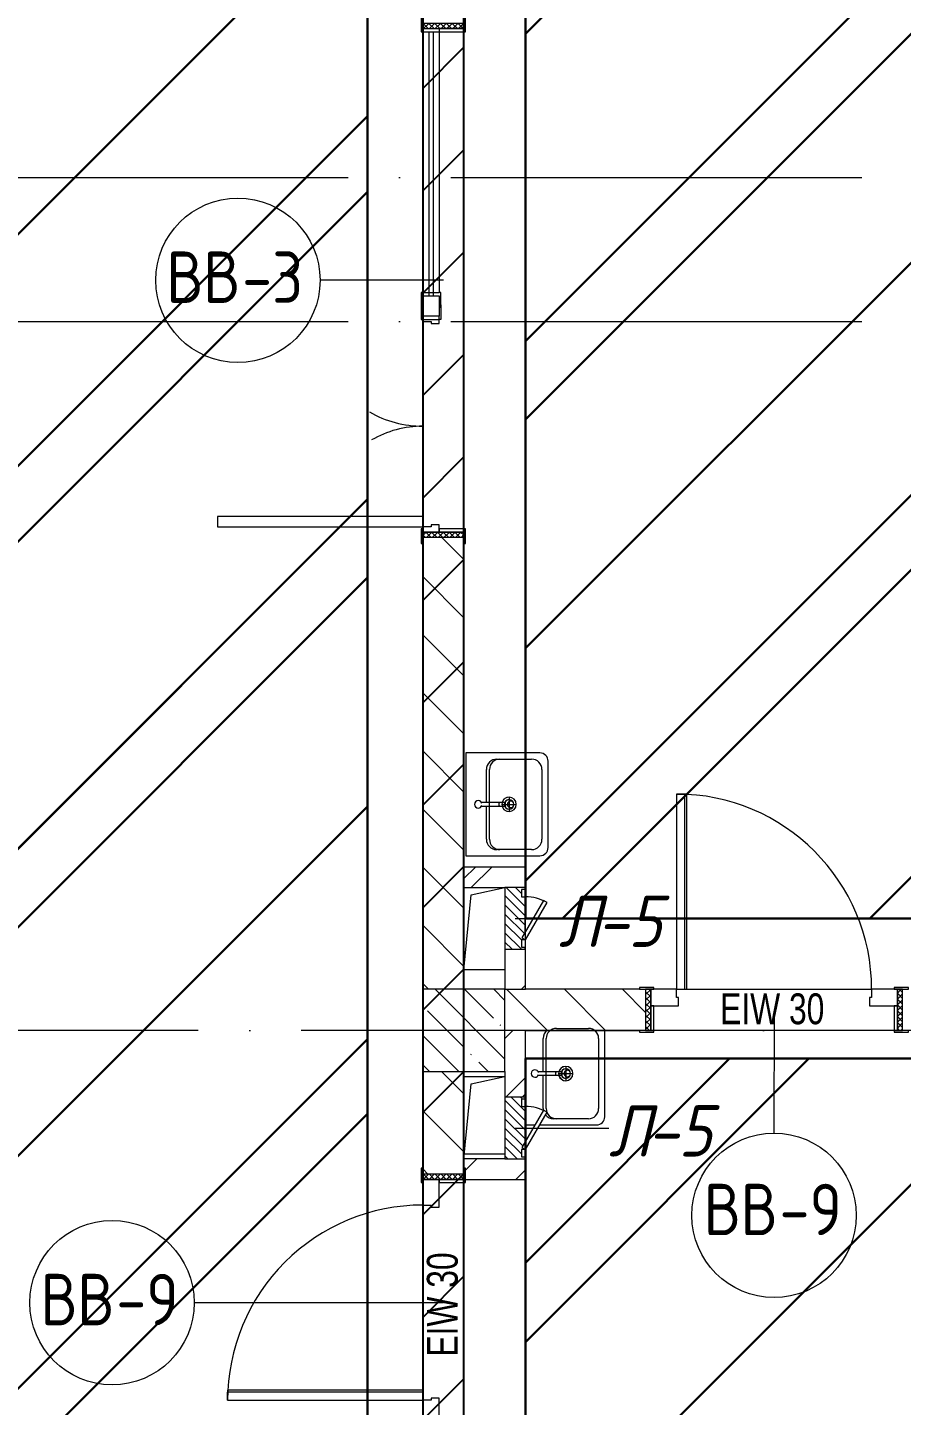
# Model space of a CAD drawing. Header units: millimetres. Extents: x -68946 to 690821, y -552984 to 293768.
# Drawn here: x 171179 to 175433, y -212856 to -206151 of the extents above; entities that cross this region are included whole.
import ezdxf

# ---------------------------------------------------------------- set-up
doc = ezdxf.new("R2010")
doc.units = ezdxf.units.MM
doc.linetypes.add('ADSK_Линия сетки', pattern=[2500, 2000, -250, 0, -250])
for name, color, linetype, lineweight in [('0) блоки', 250, 'Continuous', 25), ('1.2) Стяжка 6 вып.', 30, 'Continuous', 30), ('1.3) Звуко-изол           6 вып.', 90, 'Continuous', 30), ('1.4) Стяжка 6 вып.', 30, 'Continuous', 30), ('A-DETL-GENF-OTLN', 250, 'Continuous', 5), ('A-DOOR-____-IDEN', 250, 'Continuous', 9), ('A-DOOR-____-MCUT', 250, 'Continuous', 5), ('A-DOOR-____-OTLN', 250, 'Continuous', 5), ('A-DOOR-FRAM-MCUT', 250, 'Continuous', 5), ('A-DOOR-FRAM-OTLN', 250, 'Continuous', 5), ('A-DOOR-GLAZ-MCUT', 250, 'Continuous', 5), ('A-FLOR-____-OTLN', 250, 'Continuous', 9), ('A-GENM-____-MCUT', 250, 'Continuous', 25), ('A-GENM-____-OTLN', 250, 'Continuous', 9), ('A-GLAZ-____-OTLN', 250, 'Continuous', 5), ('A-WALL-____-MCUT', 250, 'Continuous', 13), ('A-WALL-____-PATT', 250, 'Continuous', 13), ('I-WALL-____-OTLN', 250, 'Continuous', 9), ('P-SANR-FIXT-OTLN', 250, 'Continuous', 9), ('S-COLS-____-MCUT', 250, 'Continuous', 25), ('S-COLS-____-OTLN', 250, 'Continuous', 9), ('S-GRID-____-OTLN', 250, 'Continuous', 9)]:
    doc.layers.add(name, color=color, linetype=linetype, lineweight=lineweight)
doc.styles.add('Arial Narrow', font='ARIALN.TTF', dxfattribs={"width": 0.9, "height": 150})
doc.styles.add('GOST Common_1', font='', dxfattribs={"width": 0.9, "height": 250})
doc.styles.add('ISOCPEUR_I', font='isocpeui.ttf', dxfattribs={"width": 0.9, "height": 12.5})
doc.styles.get('GOST Common_1').set_extended_font_data('GOST Common')
pattern_1 = [(135, (1676.41, 164.685), (-14.14214, -14.14214), []), (225, (1676.41, 164.685), (14.14214, -14.14214), [])]
pattern_2 = [(45, (-446.384, 164.685), (-14.1421, 14.1421), []), (135, (-446.384, 164.685), (-14.1421, -14.1421), [])]
pattern_3 = [(45, (28052.9, -258555.93), (-224.5064, 224.5064), []), (45, (28132.28, -258555.93), (0, 449.0128), []), (45, (27973.53, -258555.93), (0, 449.0128), [])]

# ---------------------------------------------------------------- blocks, each defined once
blk = doc.blocks.new('Дверь_СКБ_1Ст_Фрамуга1 - Н_ВВ-9_2_1250x2600h_Лаборантская 2-42764460-АР1_Маркировочный план 3 этажа секция 2_3')
at = {"layer": 'A-DOOR-____-OTLN'}
h = blk.add_hatch(dxfattribs=at)
h.set_pattern_fill('FP_7', color=256, style=0, pattern_type=2)
h.set_pattern_definition(pattern_1)
h.paths.add_polyline_path([(637.5, -100), (637.5, 100), (612.5, 100), (612.5, -100)])
at = {"layer": 'A-DOOR-FRAM-OTLN'}
h = blk.add_hatch(dxfattribs=at)
h.set_pattern_fill('FP_8', color=256, style=0, pattern_type=2)
h.set_pattern_definition(pattern_2)
h.paths.add_polyline_path([(-587.5, -100), (-587.5, 100), (-612.5, 100), (-612.5, -100), (-610.8, -100)])
at = {"layer": 'A-DOOR-____-MCUT'}
for p, q in [((-462.5, 1050), (-462.5, 100)), ((-412.5, 1050), (-462.5, 1050)), ((-462.5, 1050), (-422.5, 1050)), ((-462.5, 1050), (-462.5, 100)), ((-422.5, 100), (-422.5, 1050)), ((-412.5, 100), (-412.5, 1050)), ((-462.5, 100), (-412.5, 100)), ((-462.5, 100), (-422.5, 100))]:
    blk.add_line(p, q, dxfattribs=at)
at = {"layer": 'A-DOOR-____-OTLN'}
blk.add_arc((-462.5, 100), 950, 360, 90, dxfattribs=at)
at = {"layer": 'A-DOOR-FRAM-MCUT'}
for p, q in [((-572.5, 108), (-642.5, 108)), ((-642.5, 108), (-642.5, 100)), ((-642.5, 100), (-572.5, 100)), ((-587.5, 100), (-612.5, 100)), ((-612.5, 100), (-612.5, -100)), ((-462.5, 100), (-587.5, 100)), ((-587.5, 100), (-587.5, 20)), ((-587.5, -100), (-587.5, 100)), ((-572.5, 100), (-572.5, 108)), ((-462.5, 60), (-462.5, 100)), ((487.5, 100), (487.5, 60)), ((612.5, 100), (487.5, 100)), ((667.5, 108), (597.5, 108)), ((597.5, 108), (597.5, 100)), ((597.5, 100), (667.5, 100)), ((612.5, 20), (612.5, 100)), ((637.5, 100), (612.5, 100)), ((612.5, 100), (612.5, -100)), ((637.5, -100), (637.5, 100)), ((667.5, 100), (667.5, 108)), ((-587.5, 20), (-452.5, 20)), ((-572.5, 20), (-587.5, 20)), ((-587.5, 20), (-587.5, -100)), ((-572.5, -100), (-572.5, 20)), ((-452.5, 60), (-462.5, 60)), ((-452.5, 20), (-452.5, 60)), ((487.5, 60), (477.5, 60)), ((477.5, 60), (477.5, 20)), ((477.5, 20), (612.5, 20)), ((612.5, 20), (597.5, 20)), ((597.5, 20), (597.5, -100)), ((612.5, -100), (612.5, 20)), ((-572.5, -100), (-642.5, -100)), ((-642.5, -100), (-642.5, -108)), ((-642.5, -108), (-572.5, -108)), ((-612.5, -100), (-587.5, -100)), ((-587.5, -100), (-572.5, -100)), ((-572.5, -108), (-572.5, -100)), ((597.5, -100), (612.5, -100)), ((667.5, -100), (597.5, -100)), ((597.5, -100), (597.5, -108)), ((597.5, -108), (667.5, -108)), ((612.5, -100), (637.5, -100)), ((667.5, -108), (667.5, -100))]:
    blk.add_line(p, q, dxfattribs=at)
blk = doc.blocks.new('Раковина_АИ_3D_Рен_МГН_Santek Neo 50 - Раковина 500x400x170-V23-АР1_Маркировочный план 3 этажа секция 2_3')
at = {"layer": 'P-SANR-FIXT-OTLN', "lineweight": 5}
for p, q in [((-250, 25), (-250, -335)), ((250, 25), (-250, 25)), ((250, -335), (250, 25)), ((-10, -167), (-10, -49.9)), ((10, -50), (10, -167)), ((-220, -295), (-220, -125)), ((-170, -75), (-10, -75)), ((-170, -89.7), (170, -89.7)), ((10, -75), (170, -75)), ((220, -125), (220, -295)), ((-220, -295), (-220, -139.7)), ((35, -185), (-35, -185)), ((-10, -167), (10, -167)), ((-5.9, -137), (-7, -137)), ((-7, -137), (-7, -137)), ((-5.9, -137), (5.9, -137)), ((0, -150), (0, -220)), ((7, -137), (5.9, -137)), ((7, -137), (7, -137)), ((220, -139.7), (220, -295)), ((-210, -375), (210, -375)), ((170, -345), (-170, -345)), ((170, -345), (-170, -345))]:
    blk.add_line(p, q, dxfattribs=at)
for centre, radius, start, end in [((0, -35), 18, 360, 180), ((0, -35), 18, 180, 250.80897), ((0, -35), 18, 289.19103, 360), ((0, -35), 18, 295.19321, 300), ((0, -35), 18, 309.99941, 315), ((0, -35), 18, 324.99969, 330), ((-170, -125), 50, 90, 180), ((-170, -139.7), 50, 90, 180), ((170, -125), 50, 0, 90), ((170, -139.7), 50, 0, 90), ((0, -185), 35, 0, 180), ((0, -185), 35, 106.67272, 180), ((0, -185), 35, 180, 0), ((0, -185), 35, 180, 360), ((0, -185), 23, 360, 180), ((0, -185), 23, 115.32987, 180), ((0, -185), 23, 180, 360), ((0, -185), 23, 180, 360), ((0, -185), 23, 360, 64.67013), ((0, -185), 35, 0, 73.32728), ((-210, -335), 40, 180, 270), ((-170, -295), 50, 180, 270), ((-170, -295), 50, 180, 270), ((170, -295), 50, 270, 0), ((170, -295), 50, 270, 0), ((210, -335), 40, 270, 0)]:
    blk.add_arc(centre, radius, start, end, dxfattribs=at)
for points in [[(-6.2, -51.9), (-6.1, -51.9), (-6, -52), (-5.9, -52)], [(5.9, -52), (6, -52), (6.1, -51.9), (6.2, -51.9)]]:
    blk.add_open_spline(points, degree=3, dxfattribs=at)
blk = doc.blocks.new('Раковина_АИ_3D_Рен_МГН_Santek Neo 50 - Раковина 500x400x170-V24-АР1_Маркировочный план 3 этажа секция 2_3')
at = {"layer": 'P-SANR-FIXT-OTLN', "lineweight": 5}
for p, q in [((-250, 11), (-250, -35.2)), ((-250, -58.3), (-250, -335)), ((-10, -167), (-10, -49.9)), ((10, -50), (10, -167)), ((-220, -295), (-220, -125)), ((-170, -75), (-10, -75)), ((-170, -89.7), (170, -89.7)), ((10, -75), (170, -75)), ((-220, -295), (-220, -139.7)), ((35, -185), (-35, -185)), ((-10, -167), (10, -167)), ((-5.9, -137), (-7, -137)), ((-7, -137), (-7, -137)), ((-5.9, -137), (5.9, -137)), ((0, -150), (0, -220)), ((7, -137), (5.9, -137)), ((7, -137), (7, -137)), ((220, -139.7), (220, -295)), ((-210, -375), (210, -375)), ((170, -345), (-170, -345)), ((170, -345), (-170, -345))]:
    blk.add_line(p, q, dxfattribs=at)
for centre, radius, start, end in [((0, -35), 18, 360, 180), ((0, -35), 18, 180, 250.80897), ((0, -35), 18, 289.19103, 360), ((0, -35), 18, 295.19321, 300), ((0, -35), 18, 309.99941, 315), ((0, -35), 18, 324.99969, 330), ((-170, -125), 50, 128.98112, 180), ((-170, -139.7), 50, 90, 180), ((-170, -125), 50, 90, 100.4233), ((170, -125), 50, 36.23089, 90), ((170, -139.7), 50, 0, 90), ((0, -185), 35, 0, 180), ((0, -185), 35, 106.67272, 180), ((0, -185), 35, 180, 0), ((0, -185), 35, 180, 360), ((0, -185), 23, 360, 180), ((0, -185), 23, 115.32987, 180), ((0, -185), 23, 180, 360), ((0, -185), 23, 180, 360), ((0, -185), 23, 360, 64.67013), ((0, -185), 35, 0, 73.32728), ((-210, -335), 40, 180, 270), ((-170, -295), 50, 180, 270), ((-170, -295), 50, 180, 270), ((170, -295), 50, 270, 0), ((170, -295), 50, 270, 323.76911)]:
    blk.add_arc(centre, radius, start, end, dxfattribs=at)
for points in [[(-6.2, -51.9), (-6.1, -51.9), (-6, -52), (-5.9, -52)], [(5.9, -52), (6, -52), (6.1, -51.9), (6.2, -51.9)]]:
    blk.add_open_spline(points, degree=3, dxfattribs=at)
blk = doc.blocks.new('Сифон Orio для МГН - Сифон бутылочный-V27-АР1_Маркировочный план 3 этажа секция 2_3')
at = {"layer": 'P-SANR-FIXT-OTLN', "lineweight": 5}
for start, end in [(90, 233.74325), (165, 233.74325), (165, 233.74325), (165, 180), (105, 135), (105, 135), (306.25675, 90), (345, 75), (345, 75), (45, 75), (345, 15), (195, 233.74325), (306.25675, 315), (306.25675, 315), (306.25675, 315)]:
    blk.add_arc((0, 0), 16, start, end, dxfattribs=at)
blk = doc.blocks.new('Сифон Orio для МГН - Сифон бутылочный-18345292-АР1_Маркировочный план 3 этажа секция 2_3')
at = {"layer": 'P-SANR-FIXT-OTLN', "lineweight": 5}
for start, end in [(90, 233.74325), (165, 233.74325), (165, 233.74325), (165, 180), (105, 135), (105, 135), (306.25675, 90), (345, 75), (345, 75), (45, 75), (345, 15), (195, 233.74325), (306.25675, 315), (306.25675, 315), (306.25675, 315)]:
    blk.add_arc((0, 0), 16, start, end, dxfattribs=at)
blk = doc.blocks.new('Дверь_СКБ_2Ст_Фрамуга2 - Н_ВВ-3_2500x2600h_Учебные помещения_Фрамуга слева-V1-АР1_Маркировочный план 3 этажа секция 2_3')
at = {"layer": 'A-DOOR-____-OTLN'}
h = blk.add_hatch(dxfattribs=at)
h.set_pattern_fill('FP_3', color=256, style=0, pattern_type=2)
h.set_pattern_definition([(135, (1051.41, 164.685), (-14.1421, -14.1421), []), (225, (1051.41, 164.685), (14.1421, -14.1421), [])])
h.paths.add_polyline_path([(1237.5, 100), (1237.5, -100), (1262.5, -100), (1262.5, 100)])
at = {"layer": 'A-DOOR-FRAM-OTLN'}
h = blk.add_hatch(dxfattribs=at)
h.set_pattern_fill('FP_4', color=256, style=0, pattern_type=2)
h.set_pattern_definition([(45, (-1071.384, 164.685), (-14.1421, 14.1421), []), (135, (-1071.384, 164.685), (-14.1421, -14.1421), [])])
h.paths.add_polyline_path([(-1237.5, -100), (-1212.5, -100), (-1212.5, 100), (-1237.5, 100)])
at = {"layer": 'A-DOOR-____-MCUT'}
for p, q in [((-1187.5, 1100), (-1187.5, 100)), ((-1137.5, 1100), (-1187.5, 1100)), ((-1137.5, 100), (-1137.5, 1100)), ((-1187.5, 100), (-1137.5, 100))]:
    blk.add_line(p, q, dxfattribs=at)
at = {"layer": 'A-DOOR-____-OTLN'}
for centre, radius, start, end in [((-1197.5, 100), 500, 360, 30), ((-177.5, 100), 520, 150, 180)]:
    blk.add_arc(centre, radius, start, end, dxfattribs=at)
at = {"layer": 'A-DOOR-FRAM-MCUT'}
for p, q in [((-1197.5, 108), (-1267.5, 108)), ((-1267.5, 108), (-1267.5, 100)), ((-1267.5, 100), (-1197.5, 100)), ((-1212.5, 100), (-1237.5, 100)), ((-1237.5, 100), (-1237.5, -100)), ((-1187.5, 100), (-1212.5, 100)), ((-1212.5, 100), (-1212.5, 20)), ((-1212.5, -100), (-1212.5, 100)), ((-1197.5, 100), (-1197.5, 108)), ((-1187.5, 60), (-1187.5, 100)), ((-187.5, 100), (-187.5, 60)), ((-162.5, 100), (-187.5, 100)), ((-177.5, 108), (-177.5, 100)), ((-107.5, 108), (-177.5, 108)), ((-177.5, 100), (-177.5, 20)), ((-62.5, 100), (-162.5, 100)), ((-162.5, 20), (-162.5, 100)), ((-162.5, 20), (-162.5, 100)), ((-117.5, 108), (-117.5, 100)), ((-47.5, 108), (-117.5, 108)), ((-107.5, 100), (-107.5, 108)), ((-62.5, 100), (-62.5, 20)), ((-47.5, 100), (-47.5, 108)), ((-47.5, 100), (-47.5, 20)), ((-47.5, 100), (1237.5, 100)), ((1292.5, 108), (1222.5, 108)), ((1222.5, 108), (1222.5, 100)), ((1222.5, 100), (1222.5, 20)), ((1222.5, 100), (1292.5, 100)), ((1237.5, 100), (1237.5, 20)), ((1262.5, 100), (1237.5, 100)), ((1237.5, 100), (1237.5, -100)), ((1262.5, -100), (1262.5, 100)), ((1292.5, 100), (1292.5, 108)), ((-1212.5, 20), (-1177.5, 20)), ((-1197.5, 20), (-1212.5, 20)), ((-1212.5, 20), (-1212.5, -100)), ((-1197.5, -100), (-1197.5, 20)), ((-1177.5, 60), (-1187.5, 60)), ((-1177.5, 20), (-1177.5, 60)), ((-187.5, 60), (-197.5, 60)), ((-197.5, 60), (-197.5, 20)), ((-197.5, 20), (-162.5, 20)), ((-177.5, 12), (-177.5, 20)), ((-107.5, 12), (-177.5, 12)), ((-62.5, 20), (-162.5, 20)), ((-117.5, 20), (-117.5, 12)), ((-117.5, 12), (-47.5, 12)), ((-107.5, 20), (-107.5, 12)), ((-47.5, 12), (-47.5, 20)), ((1237.5, 20), (-47.5, 20)), ((1237.5, 20), (1222.5, 20)), ((1222.5, 20), (1222.5, -100)), ((1237.5, -100), (1237.5, 20)), ((-1197.5, -100), (-1267.5, -100)), ((-1267.5, -100), (-1267.5, -108)), ((-1267.5, -108), (-1197.5, -108)), ((-1237.5, -100), (-1212.5, -100)), ((-1212.5, -100), (-1197.5, -100)), ((-1197.5, -108), (-1197.5, -100)), ((1222.5, -100), (1237.5, -100)), ((1292.5, -100), (1222.5, -100)), ((1222.5, -100), (1222.5, -108)), ((1222.5, -108), (1292.5, -108)), ((1237.5, -100), (1262.5, -100)), ((1292.5, -108), (1292.5, -100))]:
    blk.add_line(p, q, dxfattribs=at)
at = {"layer": 'A-DOOR-GLAZ-MCUT'}
for p, q in [((1222.5, 70), (-62.5, 70)), ((1222.5, 50), (-62.5, 50))]:
    blk.add_line(p, q, dxfattribs=at)
blk = doc.blocks.new('Дверь_СКБ_1Ст_Фрамуга1 - Н_ВВ-9_1250x2600h_Лаборантская-42097379-АР1_Маркировочный план 3 этажа секция 2_3')
at = {"layer": 'A-DOOR-____-OTLN'}
h = blk.add_hatch(dxfattribs=at)
h.set_pattern_fill('FP_7', color=256, style=0, pattern_type=2)
h.set_pattern_definition(pattern_1)
h.paths.add_polyline_path([(612.5, 20), (612.5, -100), (637.5, -100), (637.5, 100), (612.5, 100), (612.5, 27.3)])
at = {"layer": 'A-DOOR-FRAM-OTLN'}
h = blk.add_hatch(dxfattribs=at)
h.set_pattern_fill('FP_8', color=256, style=0, pattern_type=2)
h.set_pattern_definition(pattern_2)
h.paths.add_polyline_path([(-612.5, 20), (-612.5, -100), (-587.5, -100), (-587.5, 100), (-612.5, 100), (-612.5, 60)])
at = {"layer": 'A-DOOR-____-MCUT'}
for p, q in [((-462.5, 1050), (-462.5, 100)), ((-412.5, 1050), (-462.5, 1050)), ((-462.5, 1050), (-422.5, 1050)), ((-462.5, 1050), (-462.5, 100)), ((-422.5, 100), (-422.5, 1050)), ((-412.5, 100), (-412.5, 1050)), ((-462.5, 100), (-412.5, 100)), ((-462.5, 100), (-422.5, 100))]:
    blk.add_line(p, q, dxfattribs=at)
at = {"layer": 'A-DOOR-____-OTLN'}
blk.add_arc((-462.5, 100), 950, 360, 90, dxfattribs=at)
at = {"layer": 'A-DOOR-FRAM-MCUT'}
for p, q in [((-572.5, 108), (-642.5, 108)), ((-642.5, 108), (-642.5, 100)), ((-642.5, 100), (-572.5, 100)), ((-587.5, 100), (-612.5, 100)), ((-612.5, 100), (-612.5, -100)), ((-462.5, 100), (-587.5, 100)), ((-587.5, 100), (-587.5, 20)), ((-587.5, -100), (-587.5, 100)), ((-572.5, 100), (-572.5, 108)), ((-462.5, 60), (-462.5, 100)), ((487.5, 100), (487.5, 60)), ((612.5, 100), (487.5, 100)), ((667.5, 108), (597.5, 108)), ((597.5, 108), (597.5, 100)), ((597.5, 100), (667.5, 100)), ((612.5, 20), (612.5, 100)), ((637.5, 100), (612.5, 100)), ((612.5, 100), (612.5, -100)), ((637.5, -100), (637.5, 100)), ((667.5, 100), (667.5, 108)), ((-587.5, 20), (-452.5, 20)), ((-572.5, 20), (-587.5, 20)), ((-587.5, 20), (-587.5, -100)), ((-572.5, -100), (-572.5, 20)), ((-452.5, 60), (-462.5, 60)), ((-452.5, 20), (-452.5, 60)), ((487.5, 60), (477.5, 60)), ((477.5, 60), (477.5, 20)), ((477.5, 20), (612.5, 20)), ((612.5, 20), (597.5, 20)), ((597.5, 20), (597.5, -100)), ((612.5, -100), (612.5, 20)), ((-572.5, -100), (-642.5, -100)), ((-642.5, -100), (-642.5, -108)), ((-642.5, -108), (-572.5, -108)), ((-612.5, -100), (-587.5, -100)), ((-587.5, -100), (-572.5, -100)), ((-572.5, -108), (-572.5, -100)), ((597.5, -100), (612.5, -100)), ((667.5, -100), (597.5, -100)), ((597.5, -100), (597.5, -108)), ((597.5, -108), (667.5, -108)), ((612.5, -100), (637.5, -100)), ((667.5, -108), (667.5, -100))]:
    blk.add_line(p, q, dxfattribs=at)
blk = doc.blocks.new('BSC_Колонна _Прямоугольная - 400x400-V106-АР1_Маркировочный план 3 этажа секция 2_3')
at = {"layer": 'S-COLS-____-OTLN', "lineweight": 5}
h = blk.add_hatch(dxfattribs=at)
h.set_pattern_fill('FP_81', color=256, style=0, pattern_type=2)
h.set_pattern_definition([(135, (-145249.98, -47525), (-142.56192, -142.56192), []), (135, (-145107.42, -47525), (-142.56192, -142.56192), [252.016, -50.403, 3.353, -47.05])])
h.paths.add_polyline_path([(-200, -200), (200, -200), (200, 200), (-200, 200), (-200, -125)])
at = {"layer": 'S-COLS-____-MCUT', "lineweight": 5}
for p, q in [((200, 200), (-200, 200)), ((-200, 200), (-200, -200)), ((200, -200), (200, 200)), ((-200, -200), (200, -200))]:
    blk.add_line(p, q, dxfattribs=at)
blk = doc.blocks.new('_Wn_-As_OpeningMEP_floor__Rectangular - _Wn_-As_OpeningMEP_floor__Rectangular-37710448-АР1_Маркировочный план 3 этажа секция 2_3')
at = {"layer": 'A-DETL-GENF-OTLN', "lineweight": 5}
for p, q in [((-99.9, -150), (-64.5, 214.6)), ((-64.5, 214.6), (99.9, 250))]:
    blk.add_line(p, q, dxfattribs=at)
blk = doc.blocks.new('_Wn_-As_OpeningMEP_floor__Rectangular - _Wn_-As_OpeningMEP_floor__Rectangular-V176-АР1_Маркировочный план 3 этажа секция 2_3')
at = {"layer": 'A-DETL-GENF-OTLN', "lineweight": 5}
for p, q in [((-99.9, -150), (-64.5, 214.6)), ((-64.5, 214.6), (99.9, 250))]:
    blk.add_line(p, q, dxfattribs=at)
blk = doc.blocks.new('АР_Люк - ЛРС_ВК_300х400_внутренний_RAL 9003-42734016-АР1_Маркировочный план 3 этажа секция 2_3')
at = {"layer": 'A-DOOR-____-OTLN'}
h = blk.add_hatch(dxfattribs=at)
h.set_pattern_fill('FP_144', color=256, style=0, pattern_type=2)
h.set_pattern_definition([(45, (125, 0), (-22.6274, 22.6274), [])])
h.paths.add_polyline_path([(-25, -50), (275, -50), (275, 50), (265, 50), (265, 30), (230, 30), (230, 50), (220, 32.7), (190, 50), (20, 50), (20, 30), (-15, 30), (-15, 50), (-25, 50), (-25, 47)])
at = {"layer": 'A-DETL-GENF-OTLN', "lineweight": 5}
for p, q in [((275, 50), (-25, 50)), ((-25, 50), (-25, -50)), ((275, -50), (275, 50)), ((-25, -50), (275, -50))]:
    blk.add_line(p, q, dxfattribs=at)
at = {"layer": 'A-DOOR-____-MCUT', "lineweight": 5}
for p, q in [((48.1, 155), (38.1, 137.7)), ((38.1, 137.7), (220, 32.7)), ((230, 50), (48.1, 155)), ((20, 50), (-15, 50)), ((-15, 50), (-15, 30)), ((-15, 30), (20, 30)), ((20, 30), (20, 50)), ((220, 32.7), (230, 50)), ((265, 50), (230, 50)), ((230, 50), (230, 30)), ((230, 30), (265, 30)), ((265, 30), (265, 50))]:
    blk.add_line(p, q, dxfattribs=at)
blk.add_arc((230, 50), 210, 150, 180, dxfattribs=at)
at = {"layer": 'A-DOOR-____-OTLN'}
blk.add_line((230, 50), (48.1, 155), dxfattribs=at)
blk = doc.blocks.new('ASML_АР_Отделка Люка - ВО Отделка люков_Грунтовка 0_Шпатлевка 0_Окраска 0_0-42467640-АР1_Маркировочный план 3 этажа секция 2_3')
at = {"layer": 'A-GENM-____-MCUT', "lineweight": 5}
for p, q in [((-140, 3), (-150, 3)), ((-150, 3), (-150, 0)), ((65, 3), (-105, 3)), ((150, 3), (140, 3)), ((150, 0), (150, 3)), ((-150, 0), (-140, 0)), ((-105, 0), (70.2, 0)), ((103.3, 0), (105, 0)), ((140, 0), (150, 0))]:
    blk.add_line(p, q, dxfattribs=at)
blk = doc.blocks.new('ADSK_Марка_Дверь - Типоразмер_ADSK_Марка-30565456-АР1_Маркировочный план 3 этажа секция 2_3')
at = {"layer": 'A-DOOR-____-IDEN'}
blk.add_circle((0, 0), 4, dxfattribs=at)

msp = doc.modelspace()

# ---------------------------------------------------------------- hatches: boundary and pattern name
at = {"layer": '0) блоки'}
h = msp.add_hatch(dxfattribs=at)
h.set_pattern_fill('ANSI31', color=256, scale=111)
h.set_pattern_definition([(45, (15765.3, -311451.93), (-249.2021, 249.2021), [])])
h.paths.add_polyline_path([(173103.2025, -258330.9286), (173303.2245, -258330.9286), (173302.9057, -199980.9286), (173102.8838, -199980.9286)])
at = {"layer": '1.2) Стяжка 6 вып.', "lineweight": 30}
h = msp.add_hatch(dxfattribs=at)
h.set_pattern_fill('ANSI31', color=256, scale=333)
h.paths.add_polyline_path([(168744.8482, -232848.7237), (165003.6855, -232848.7237), (165003.6855, -230577.8929), (168744.8482, -230577.8929), (168744.8482, -224829.3261), (164833.2162, -224829.3261), (164833.2162, -221125.1731), (168744.8482, -221125.1731), (168744.8482, -213028.6273), (164947.8838, -213028.6273), (164947.8838, -210186.4206), (168744.8482, -210186.4206), (168744.8482, -199980.9286), (172833.1936, -199980.9286), (172833.1936, -258343.4286), (168744.8482, -258343.4286), (168744.8482, -248036.2565), (164977.9057, -248036.2565), (164977.9057, -245910.0791), (168744.8482, -245910.0791)])
h = msp.add_hatch(dxfattribs=at)
h.set_pattern_fill('ANSI31', color=256, scale=333)
h.paths.add_polyline_path([(173602.9057, -210485.9286), (180602.8838, -210485.9286), (180602.8838, -199980.9286), (173602.9057, -199980.9286)])
h = msp.add_hatch(dxfattribs=at)
h.set_pattern_fill('ANSI31', color=256, scale=333)
h.paths.add_polyline_path([(180602.8838, -213189.9298), (173602.9057, -213189.9298), (173602.9057, -211168.2376), (180602.8838, -211168.2376)])
at = {"layer": '1.3) Звуко-изол           6 вып.', "lineweight": 30}
h = msp.add_hatch(dxfattribs=at)
h.set_pattern_fill('ANSI31', color=256, scale=500)
h.paths.add_polyline_path([(168744.8482, -232848.7237), (165003.6855, -232848.7237), (165003.6855, -230577.8929), (168744.8482, -230577.8929), (168744.8482, -224829.3261), (164833.2162, -224829.3261), (164833.2162, -221125.1731), (168744.8482, -221125.1731), (168744.8482, -213028.6273), (164947.8838, -213028.6273), (164947.8838, -210186.4206), (168744.8482, -210186.4206), (168744.8482, -199980.9286), (172833.1936, -199980.9286), (172833.1936, -258343.4286), (168744.8482, -258343.4286), (168744.8482, -248036.2565), (164977.9057, -248036.2565), (164977.9057, -245910.0791), (168744.8482, -245910.0791)])
h = msp.add_hatch(dxfattribs=at)
h.set_pattern_fill('ANSI31', color=256, scale=500)
h.paths.add_polyline_path([(173602.9057, -210485.9286), (180602.8838, -210485.9286), (180602.8838, -199980.9286), (173602.9057, -199980.9286)])
h = msp.add_hatch(dxfattribs=at)
h.set_pattern_fill('ANSI31', color=256, scale=500)
h.paths.add_polyline_path([(180602.8838, -213189.9298), (173602.9057, -213189.9298), (173602.9057, -211168.2376), (180602.8838, -211168.2376)])
at = {"layer": '1.4) Стяжка 6 вып.', "lineweight": 30}
h = msp.add_hatch(dxfattribs=at)
h.set_pattern_fill('ANSI32', color=256, scale=333)
h.paths.add_polyline_path([(168744.8482, -232848.7237), (165003.6855, -232848.7237), (165003.6855, -230577.8929), (168744.8482, -230577.8929), (168744.8482, -224829.3261), (164833.2162, -224829.3261), (164833.2162, -221125.1731), (168744.8482, -221125.1731), (168744.8482, -213028.6273), (164947.8838, -213028.6273), (164947.8838, -210186.4206), (168744.8482, -210186.4206), (168744.8482, -199980.9286), (172833.1936, -199980.9286), (172833.1936, -258343.4286), (168744.8482, -258343.4286), (168744.8482, -248036.2565), (164977.9057, -248036.2565), (164977.9057, -245910.0791), (168744.8482, -245910.0791)])
h = msp.add_hatch(dxfattribs=at)
h.set_pattern_fill('ANSI32', color=256, scale=333)
h.paths.add_polyline_path([(173602.9057, -210485.9286), (180602.8838, -210485.9286), (180602.8838, -199980.9286), (173602.9057, -199980.9286)])
h = msp.add_hatch(dxfattribs=at)
h.set_pattern_fill('ANSI32', color=256, scale=333)
h.paths.add_polyline_path([(180602.8838, -213189.9298), (173602.9057, -213189.9298), (173602.9057, -211168.2376), (180602.8838, -211168.2376)])
at = {"layer": 'A-WALL-____-PATT', "lineweight": 15}
h = msp.add_hatch(dxfattribs=at)
h.set_pattern_fill('FP_1', color=256, style=0, pattern_type=2)
h.set_pattern_definition([(135, (28052.9, -227255.99), (-141.42136, -141.42136), [])])
h.paths.add_polyline_path([(173166.6646, -210830.9286), (173302.6747, -210830.9286), (173302.9057, -208630.8683), (173102.9057, -208630.8683), (173102.6747, -210830.9286)])
h = msp.add_hatch(dxfattribs=at)
h.set_pattern_fill('FP_11', color=256, style=0, pattern_type=2)
h.set_pattern_definition(pattern_3)
h.paths.add_polyline_path([(173303.0957, -210335.9286), (173602.9057, -210335.928), (173602.9057, -210235.9286), (173303.0929, -210236.0222), (173303.0929, -210335.928)])
h = msp.add_hatch(dxfattribs=at)
h.set_pattern_fill('FP_11', color=256, style=0, pattern_type=2)
h.set_pattern_definition(pattern_3)
h.paths.add_polyline_path([(173502.9057, -210830.9286), (173602.9057, -210830.9286), (173602.9057, -210635.9286), (173502.9057, -210635.9286), (173502.9057, -210735.9286)])
h = msp.add_hatch(dxfattribs=at)
h.set_pattern_fill('FP_1', color=256, style=0, pattern_type=2)
h.set_pattern_definition([(135, (28052.9, -258555.93), (-141.42136, -141.42136), [])])
h.paths.add_polyline_path([(173780.0741, -211030.9286), (174187.8032, -211030.9286), (174187.8032, -210830.9286), (173502.8838, -210830.9505), (173502.9057, -211030.9286), (173765.7158, -211030.9286)])
h.paths.add_polyline_path([(175467.8032, -211030.9286), (180602.8838, -211030.9286), (180602.8838, -210830.9286), (175437.8032, -210830.9286), (175437.8032, -211030.9286)])
h = msp.add_hatch(dxfattribs=at)
h.set_pattern_fill('FP_11', color=256, style=0, pattern_type=2)
h.set_pattern_definition(pattern_3)
h.paths.add_polyline_path([(173599.9057, -211355.9286), (173602.9057, -211355.9286), (173602.9057, -211030.9286), (173502.9057, -211030.9286), (173502.9057, -211355.9286), (173513.7032, -211355.9286)])
h = msp.add_hatch(dxfattribs=at)
h.set_pattern_fill('FP_1', color=256, style=0, pattern_type=2)
h.set_pattern_definition([(135, (28052.88, -229856.05), (-141.42136, -141.42136), [])])
h.paths.add_polyline_path([(173166.6427, -211730.9296), (173302.6528, -211730.9296), (173302.8838, -211230.9286), (173102.8838, -211230.9286), (173102.6528, -211730.9296)])
h = msp.add_hatch(dxfattribs=at)
h.set_pattern_fill('FP_11', color=256, style=0, pattern_type=2)
h.set_pattern_definition(pattern_3)
h.paths.add_polyline_path([(173311.0929, -211755.9286), (173602.9057, -211755.9286), (173602.9057, -211655.9286), (173303.0929, -211655.9292), (173303.0929, -211700.9296), (173311.0929, -211700.9296), (173311.0929, -211751.835)])

# ---------------------------------------------------------------- linework, layer by layer
at = {"layer": '0) блоки'}
msp.add_lwpolyline([(173103.2025, -258330.9286), (173303.2245, -258330.9286), (173302.9057, -199980.9286), (173102.8838, -199980.9286)], close=True, dxfattribs=at)
at = {"layer": '1.2) Стяжка 6 вып.', "lineweight": 30}
for points in [[(168744.8482, -221125.1731), (168744.8482, -213028.6273), (164947.8838, -213028.6273), (164947.8838, -210186.4206), (168744.8482, -210186.4206), (168744.8482, -199980.9286), (172833.1936, -199980.9286), (172833.1936, -258343.4286), (168744.8482, -258343.4286), (168744.8482, -248036.2565), (164977.9057, -248036.2565), (164977.9057, -245910.0791), (168744.8482, -245910.0791), (168744.8482, -232848.7237), (165003.6855, -232848.7237), (165003.6855, -230577.8929), (168744.8482, -230577.8929), (168744.8482, -224829.3261), (164833.2162, -224829.3261), (164833.2162, -221125.1731)], [(173602.9057, -210485.9286), (180602.8838, -210485.9286), (180602.8838, -199980.9286), (173602.9057, -199980.9286)], [(180602.8838, -213189.9298), (173602.9057, -213189.9298), (173602.9057, -211168.2376), (180602.8838, -211168.2376)]]:
    msp.add_lwpolyline(points, close=True, dxfattribs=at)
at = {"layer": 'A-DOOR-____-IDEN'}
for p, q in [((173203.0929, -207380.8683), (172603.0929, -207380.8683)), ((173552.9057, -210485.9286), (173764.6218, -210485.9286)), ((174812.8032, -210930.9286), (174812.3458, -211530.9286)), ((173552.9057, -211505.9286), (174008.7889, -211505.9286)), ((173203.0929, -212355.9296), (171990.6529, -212355.9296))]:
    msp.add_line(p, q, dxfattribs=at)
at = {"layer": 'A-FLOR-____-OTLN', "lineweight": 5}
for p, q in [((173103.0929, -206170.8683), (173103.0929, -207555.8683)), ((173103.0929, -207580.8683), (173103.0929, -208530.8683)), ((173502.9057, -210735.9286), (173303.0929, -210735.9286)), ((173303.0929, -211255.9286), (173502.9057, -211255.9286)), ((173103.0929, -211880.9296), (173103.0929, -212780.9296))]:
    msp.add_line(p, q, dxfattribs=at)
at = {"layer": 'A-WALL-____-MCUT', "color": 7, "lineweight": 15}
for p, q in [((173103.0929, -208660.8683), (173103.0929, -210830.9286)), ((173303.0929, -210830.9286), (173303.0929, -208660.8683)), ((173602.9057, -210235.9286), (173302.9057, -210235.9286)), ((173302.9057, -210235.9286), (173302.9057, -210335.9286)), ((173602.9057, -210335.9286), (173602.9057, -210235.9286)), ((173302.9057, -210335.9286), (173502.9057, -210335.9286)), ((173502.9057, -210335.9286), (173502.9057, -210830.9286)), ((173602.9057, -210830.9286), (173602.9057, -210635.9286)), ((174157.8032, -210830.9286), (173602.9057, -210830.9286)), ((173602.9057, -211030.9286), (174157.8032, -211030.9286)), ((173602.9057, -211355.9286), (173602.9057, -211030.9286)), ((173103.0929, -211230.9286), (173103.0929, -211700.9296)), ((173303.0929, -211700.9296), (173303.0929, -211230.9286)), ((173502.9057, -211230.9286), (173502.9057, -211655.9286)), ((173502.9057, -211655.9286), (173302.9057, -211655.9286)), ((173302.9057, -211655.9286), (173302.9057, -211730.9296)), ((173602.9057, -211755.9286), (173602.9057, -211655.9286)), ((173311.0929, -211755.9286), (173602.9057, -211755.9286))]:
    msp.add_line(p, q, dxfattribs=at)
at = {"layer": 'A-WALL-____-MCUT', "lineweight": 15}
for p, q in [((173502.9057, -210830.9286), (173602.9057, -210830.9286)), ((173602.9057, -211030.9286), (173502.9057, -211030.9286))]:
    msp.add_line(p, q, dxfattribs=at)
at = {"layer": 'I-WALL-____-OTLN', "lineweight": 15}
for p, q in [((173303.0929, -206170.8683), (173303.0929, -208590.8683)), ((174387.8032, -210830.9286), (175287.8032, -210830.9286)), ((175397.8032, -211030.9286), (174227.8032, -211030.9286)), ((173303.0929, -211630.9292), (173502.9057, -211630.9292)), ((173303.0929, -211770.9296), (173303.0929, -212940.9296))]:
    msp.add_line(p, q, dxfattribs=at)
at = {"layer": 'S-GRID-____-OTLN', "linetype": 'ADSK_Линия сетки'}
for p, q in [((173302.9057, -262294.7685), (173302.9057, -197353.9241)), ((93236.8325, -206880.9286), (181748.3453, -206880.9286)), ((93236.8325, -207580.9286), (184856.9445, -207580.9286)), ((184510.8783, -211030.9286), (127372.9057, -211030.9286))]:
    msp.add_line(p, q, dxfattribs=at)

# ---------------------------------------------------------------- block references
at = {"layer": 'A-DOOR-____-IDEN', "xscale": 99.99999999999993, "yscale": 99.99999999999993, "zscale": 99.99999999999993}
for p in [(172203.0929, -207380.8683), (174812.8032, -211930.9286), (171590.6529, -212355.9296)]:
    msp.add_blockref('ADSK_Марка_Дверь - Типоразмер_ADSK_Марка-30565456-АР1_Маркировочный план 3 этажа секция 2_3', p, dxfattribs=at)
at = {"layer": 'A-DOOR-____-OTLN'}
for name, p, rotation in [('Дверь_СКБ_2Ст_Фрамуга2 - Н_ВВ-3_2500x2600h_Учебные помещения_Фрамуга слева-V1-АР1_Маркировочный план 3 этажа секция 2_3', (173203.0929, -207393.3683), 89.99999999999993), ('АР_Люк - ЛРС_ВК_300х400_внутренний_RAL 9003-42734016-АР1_Маркировочный план 3 этажа секция 2_3', (173552.9057, -210360.9286), 270), ('АР_Люк - ЛРС_ВК_300х400_внутренний_RAL 9003-42734016-АР1_Маркировочный план 3 этажа секция 2_3', (173552.9057, -211380.9286), 270), ('Дверь_СКБ_1Ст_Фрамуга1 - Н_ВВ-9_1250x2600h_Лаборантская-42097379-АР1_Маркировочный план 3 этажа секция 2_3', (173203.0929, -212368.4296), 89.99999999999993)]:
    msp.add_blockref(name, p, dxfattribs=dict(at, rotation=rotation))
msp.add_blockref('Дверь_СКБ_1Ст_Фрамуга1 - Н_ВВ-9_2_1250x2600h_Лаборантская 2-42764460-АР1_Маркировочный план 3 этажа секция 2_3', (174800.3032, -210930.9286), dxfattribs=at)
at = {"layer": 'A-GENM-____-OTLN', "lineweight": 5, "rotation": 270}
for p in [(173599.9057, -210485.9286), (173599.9057, -211505.9286)]:
    msp.add_blockref('ASML_АР_Отделка Люка - ВО Отделка люков_Грунтовка 0_Шпатлевка 0_Окраска 0_0-42467640-АР1_Маркировочный план 3 этажа секция 2_3', p, dxfattribs=at)
at = {"layer": 'A-GLAZ-____-OTLN'}
for name, p in [('_Wn_-As_OpeningMEP_floor__Rectangular - _Wn_-As_OpeningMEP_floor__Rectangular-V176-АР1_Маркировочный план 3 этажа секция 2_3', (173402.9993, -210585.9283)), ('_Wn_-As_OpeningMEP_floor__Rectangular - _Wn_-As_OpeningMEP_floor__Rectangular-37710448-АР1_Маркировочный план 3 этажа секция 2_3', (173402.9993, -211505.9289))]:
    msp.add_blockref(name, p, dxfattribs=at)
at = {"layer": 'P-SANR-FIXT-OTLN', "lineweight": 5, "rotation": 89.99999999999962}
for name, p in [('Раковина_АИ_3D_Рен_МГН_Santek Neo 50 - Раковина 500x400x170-V23-АР1_Маркировочный план 3 этажа секция 2_3', (173337.8943, -209930.9292)), ('Сифон Orio для МГН - Сифон бутылочный-V27-АР1_Маркировочный план 3 этажа секция 2_3', (173530.9057, -209930.9292)), ('Раковина_АИ_3D_Рен_МГН_Santek Neo 50 - Раковина 500x400x170-V24-АР1_Маркировочный план 3 этажа секция 2_3', (173613.8943, -211240.9292)), ('Сифон Orio для МГН - Сифон бутылочный-18345292-АР1_Маркировочный план 3 этажа секция 2_3', (173806.9057, -211240.9292))]:
    msp.add_blockref(name, p, dxfattribs=at)
at = {"layer": 'S-COLS-____-OTLN', "lineweight": 5}
msp.add_blockref('BSC_Колонна _Прямоугольная - 400x400-V106-АР1_Маркировочный план 3 этажа секция 2_3', (173302.8838, -211030.9286), dxfattribs=at)

# ---------------------------------------------------------------- texts
at = {"layer": 'A-DOOR-____-IDEN', "attachment_point": 1}
for s, insert, char_height, width, style in [('ВВ', (171854.3355, -207240.4177), 250, 447.341625, 'GOST Common_1'), ('-3', (172223.4292, -207240.4177), 250, 389.620125, 'GOST Common_1'), ('\\fISOCPEUR|b0|i1|c204|p34|;\\W.9;Л', (173764.6218, -210374.5744), 250, 223.670812, 'ISOCPEUR_I'), ('-5', (173949.1687, -210374.5744), 250, 404.0505, 'ISOCPEUR_I'), ('EIW 30', (174550.4458, -210850.7801), 150, 627.721312, 'Arial Narrow'), ('\\fISOCPEUR|b0|i1|c204|p34|;\\W.9;Л', (174008.7889, -211394.5744), 250, 223.670812, 'ISOCPEUR_I'), ('-5', (174193.3358, -211394.5744), 250, 404.0505, 'ISOCPEUR_I'), ('ВВ', (174470.1356, -211777.2568), 250, 447.341625, 'GOST Common_1'), ('-9', (174839.2294, -211777.2568), 250, 663.79725, 'GOST Common_1'), ('ВВ', (171241.8955, -212215.479), 250, 447.341625, 'GOST Common_1'), ('-9', (171610.9893, -212215.479), 250, 389.620125, 'GOST Common_1')]:
    msp.add_mtext(s, dxfattribs=dict(at, insert=insert, char_height=char_height, width=width, style=style))
at = {"layer": 'A-DOOR-____-IDEN', "insert": (173122.9444, -212618.287), "char_height": 150, "width": 627.721312, "attachment_point": 1, "rotation": 90, "style": 'Arial Narrow'}
msp.add_mtext('EIW 30', dxfattribs=at)

doc.saveas('drawing.dxf')
